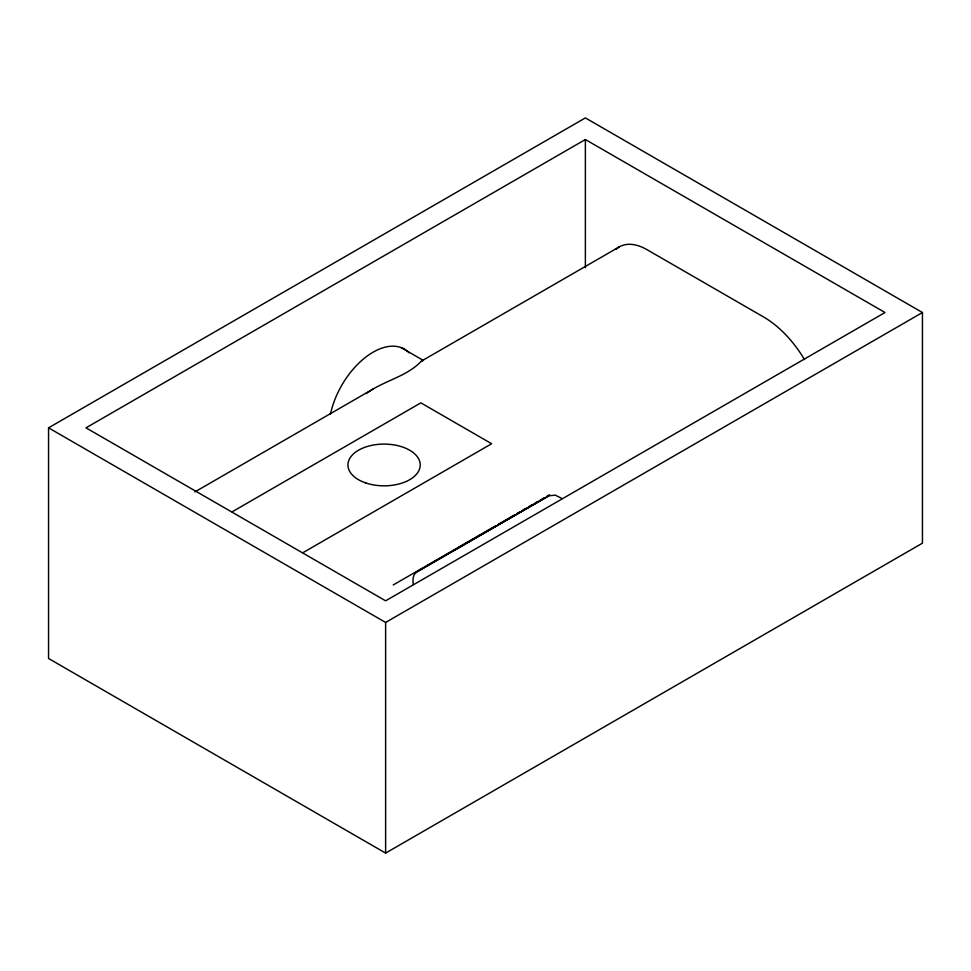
<?xml version="1.0" encoding="UTF-8"?>
<svg xmlns="http://www.w3.org/2000/svg" width="971" height="971" viewBox="0 0 971 971"><rect width="100%" height="100%" fill="white"/><g stroke="black" fill="none" stroke-linecap="round" stroke-linejoin="round"><path stroke-width="1.46" d="M543.845 498.499L416.862 571.81C412.724 574.431 412.626 580.112 413.306 584.408M618.952 247.071L421.463 361.091C408.451 374.927 389.189 379.552 373.107 389.007L194.94 491.884M366.018 393.607L373.107 389.007M48.55 427.835L585.379 117.904L922.45 312.516L922.45 543.165L385.621 853.096L48.55 658.484L48.55 427.835L385.621 622.447L922.45 312.516M585.379 139.533L86.006 427.835L385.621 600.818L884.994 312.516L585.379 139.533L585.379 267.668M232.118 511.838L420.856 402.868L491.642 443.735L302.903 552.705M393.219 584.967L495.659 525.821M498.281 524.304L514.035 515.213M516.669 513.695L519.291 512.178M521.925 510.661L525.857 508.379M528.491 506.862L532.424 504.592M535.057 503.075L537.679 501.558M540.313 500.041L544.245 497.771M546.879 496.254L549.501 494.737M415.673 572.684L548.773 495.829L555.206 495.125L562.245 498.609M453.384 550.715L548.773 495.829M421.463 361.091L423.392 360.472L401.241 347.618M385.621 622.447L385.621 853.096M616.027 249.256A55.396 31.982 60 0 1 646.953 249.644L763.546 316.947A83.773 48.368 60 0 1 804.522 359.622M330.456 414.204A62.557 36.121 -60 0 1 365.424 357.389A62.557 36.121 -60 0 1 409.107 352.837M366.018 483.036A36.145 20.864 0 0 0 420.237 464.963A36.145 20.864 0 0 0 366.018 446.891A36.145 20.864 0 0 0 366.018 483.036"/></g></svg>
